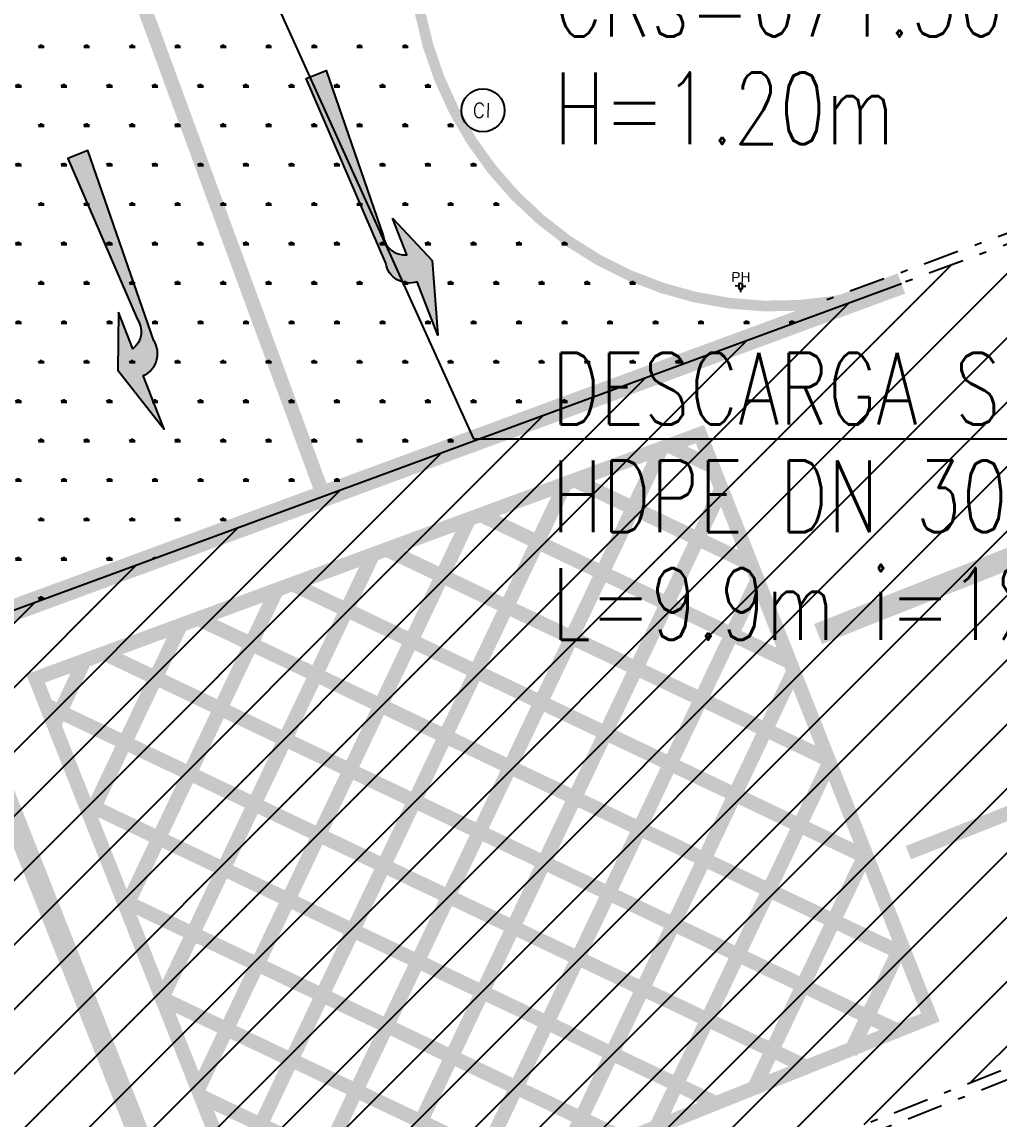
# Model space of a CAD drawing. Extents: x 352140 to 354978, y 6304672 to 6307963.
# Drawn here: x 352318.73 to 352332.36, y 6305322.58 to 6305337.89 of the extents above; entities that cross this region are included whole.
import ezdxf
from ezdxf import colors
from ezdxf.entities.mleader import LeaderData, LeaderLine
from ezdxf.math import Vec2, Vec3

# ---------------------------------------------------------------- set-up
doc = ezdxf.new("R2010")
doc.units = 0
for name, pattern in [('CONTINUOS', [0]), ('DASHED', [19.049999999999997, 12.7, -6.35]), ('HIDDEN', [9.524999999999999, 6.35, -3.175]), ('JPG_DASHDOT', [1, 0.5, -0.25, 0, -0.25])]:
    doc.linetypes.add(name, pattern=pattern)
doc.layers.get('0').update_dxf_attribs({"linetype": 'CONTINUOUS'})
for name, color, linetype in [('00_Demarcacion Existente', 252, 'CONTINUOUS'), ('03_Pav ext_HCV', 34, 'CONTINUOUS'), ('03_Pav proy_Solera Tipo A', 1, 'CONTINUOUS'), ('05_All ext_Txt', 4, 'CONTINUOUS'), ('2-ACHURADO PAVIMENTO HORMIGON 3', 8, 'CONTINUOUS'), ('GYS_DEMARCACION', 2, 'CONTINUOUS'), ('LE_proyección abajo', 4, 'HIDDEN'), ('TOP-URB-SOLERAS -PAV', 2, 'JPG_DASHDOT'), ('Z-CI', 253, 'CONTINUOUS'), ('Z-PH', 253, 'CONTINUOUS')]:
    doc.layers.add(name, color=color, linetype=linetype)
doc.styles.add('A', font='arial.ttf', dxfattribs={"height": 2})
doc.styles.add('ROMANS', font='romans.shx', dxfattribs={"width": 0.75})

# ---------------------------------------------------------------- blocks, each defined once
blk = doc.blocks.new('CI')
at = {"layer": 'Z-CI'}
blk.add_circle((0, 0), 1.2, dxfattribs=at)
at = {"layer": 'Z-CI', "style": 'ROMANS'}
blk.add_text('CI', height=0.8, rotation=359.9999999999771, dxfattribs=at).set_placement((-0.5790548566146754, -0.401890331827417))
blk = doc.blocks.new('PH')
at = {"layer": 'Z-PH'}
for p, q in [((-0.09842519683297724, 0.1476377956569195), (-0.2952755905280355, 0.1476377956569195)), ((-0.09842519683297724, 0.2952755903825164), (-0.09842519683297724, 0)), ((0.0984251968911849, 0.2952755903825164), (-0.09842519683297724, 0.2952755903825164)), ((-0.09842519683297724, 0), (-0.009842519685037132, 0)), ((0.009842519685037132, 0), (0.0984251968911849, 0)), ((0.0984251968911849, 0), (0.0984251968911849, 0.2952755903825164)), ((0.0984251968911849, 0.1476377956569195), (0.2952755905862432, 0.1476377956569195)), ((0, -0.009842519685037132), (0, -0.1968503938987851))]:
    blk.add_line(p, q, dxfattribs=at)
blk.add_circle((0, 0), 0.009842519685039264, dxfattribs=at)
at = {"layer": 'Z-PH', "style": 'A'}
blk.add_text('PH', height=0.55, dxfattribs=at).set_placement((-0.5268035441258689, 0.3771363715350162))
blk = doc.blocks.new('_Dot')
at = {"color": 0, "linetype": 'ByBlock', "lineweight": -2}
blk.add_line((-0.5, 0), (-1, 0), dxfattribs=at)
at = {"color": 0, "linetype": 'ByBlock', "const_width": 0.5}
blk.add_lwpolyline([(-0.25, 0, 1), (0.25, 0, 1)], format="xyb", close=True, dxfattribs=at)
blk = doc.blocks.new('_DotBlank')
at = {"color": 0, "linetype": 'ByBlock', "lineweight": -2}
blk.add_line((-0.5, 0), (-1, 0), dxfattribs=at)
blk.add_circle((0, 0), 0.5, dxfattribs=at)
blk = doc.blocks.new('FDER')
at = {"layer": 'GYS_DEMARCACION', "linetype": 'Continuous'}
h = blk.add_hatch(color=0, dxfattribs=at)
edge = h.paths.add_edge_path()
edge.add_line((0.2672820025132836, 2.254032811661862), (0.5678197107348808, 3.005377082215816))
edge.add_line((0.5678197107348808, 3.005377082215816), (0.2672820025132836, 4.007169442954421))
edge.add_line((0.2672820025132836, 4.007169442954421), (0.2672820025132836, 3.205735554363539))
edge.add_arc((0.2792185019723448, 2.87327456635968), 0.3326751998028075, 92.05623344038962, 191.8396242932319)
edge.add_line((-0.04637927596012048, 2.805018610068092), (-0.1502688541107915, 0))
edge.add_line((-0.1502688541107915, 0), (0.1502688541107915, 0))
edge.add_line((0.1502688541107915, 0), (0.06010754164432086, 2.43435543659481))
edge.add_arc((0.3555253316403437, 2.512467327393087), 0.3055701852769936, 106.78508150014409, 194.810721821135, ccw=False)
edge.add_line((0.2672820025132836, 2.805018610068091), (0.2672820025132836, 2.254032811661862))
at = {"layer": 'GYS_DEMARCACION', "color": 0, "linetype": 'Continuous'}
blk.add_lwpolyline([(0.2672820025132836, 2.254032811661862), (0.5678197107348808, 3.005377082215816), (0.2672820025132836, 4.007169442954421), (0.2672820025132836, 3.205735554363539, 0.4651575160221227), (-0.04637927596012048, 2.805018610068092), (-0.1502688541107915, 0), (0.1502688541107915, 0), (0.06010754164432086, 2.43435543659481, -0.4041563712122273), (0.2672820025132836, 2.805018610068091)], format="xyb", close=True, dxfattribs=at)
blk = doc.blocks.new('*U1380')
at = {"color": 0, "linetype": 'Continuous'}
blk.add_blockref('FDER', (0, 0), dxfattribs=at)
blk = doc.blocks.new('FIZQ')
at = {"layer": 'GYS_DEMARCACION', "linetype": 'Continuous'}
h = blk.add_hatch(color=0, dxfattribs=at)
edge = h.paths.add_edge_path()
edge.add_line((-0.2672820025132836, 2.254032811661862), (-0.5678197107348808, 3.005377082215816))
edge.add_line((-0.5678197107348808, 3.005377082215816), (-0.2672820025132836, 4.007169442954421))
edge.add_line((-0.2672820025132836, 4.007169442954421), (-0.2672820025132836, 3.205735554363539))
edge.add_arc((-0.2792185019723448, 2.87327456635968), 0.3326751998028075, -11.839624293231907, 87.94376655961042, ccw=False)
edge.add_line((0.04637927596012048, 2.805018610068092), (0.1502688541107915, 0))
edge.add_line((0.1502688541107915, 0), (-0.1502688541107915, 0))
edge.add_line((-0.1502688541107915, 0), (-0.06010754164432086, 2.43435543659481))
edge.add_arc((-0.3555253316403437, 2.512467327393087), 0.3055701852769936, 345.189278178865, 433.2149184998559)
edge.add_line((-0.2672820025132836, 2.805018610068091), (-0.2672820025132836, 2.254032811661862))
at = {"layer": 'GYS_DEMARCACION', "color": 0, "linetype": 'Continuous'}
blk.add_lwpolyline([(-0.2672820025132836, 2.254032811661862), (-0.5678197107348808, 3.005377082215816), (-0.2672820025132836, 4.007169442954421), (-0.2672820025132836, 3.205735554363539, -0.4651575160221227), (0.04637927596012048, 2.805018610068092), (0.1502688541107915, 0), (-0.1502688541107915, 0), (-0.06010754164432086, 2.43435543659481, 0.4041563712122273), (-0.2672820025132836, 2.805018610068091)], format="xyb", close=True, dxfattribs=at)
blk = doc.blocks.new('*U1361')
at = {"color": 0, "linetype": 'Continuous'}
blk.add_blockref('FIZQ', (0, -6.217248937900877e-15), dxfattribs=at)
blk = doc.blocks.new('A$C66036E5C')
at = {"layer": 'LE_proyección abajo', "color": 210, "linetype": 'DASHED', "ltscale": 20}
blk.add_arc((88.3102075407296, 32.20463041127005), 31.90839099002005, 130.2319101728353, 77.10732911269962, dxfattribs=at)

msp = doc.modelspace()

# ---------------------------------------------------------------- hatches: boundary and pattern name
at = {"layer": '03_Pav ext_HCV'}
h = msp.add_hatch(dxfattribs=at)
h.set_pattern_fill('SWAMP', color=210, scale=0.025, angle=-5.87842838446813e-10, style=0)
h.set_pattern_definition([(359.9999999994121, (0, 0), (0.3175000000056422, 0.5499261309017425), [0.079375, -0.555625]), (90, (0.0396875, -4.071855352894005e-13), (-0.3174999999943578, 0.5499261309082575), [0.0396875, -1.06016476181]), (90, (0.049609375, -5.089819191117507e-13), (-0.3174999999943578, 0.5499261309082575), [0.03175, -1.06810226181]), (90, (0.029765625, -3.053891514670504e-13), (-0.3174999999943578, 0.5499261309082575), [0.03175, -1.06810226181]), (59.99999999941215, (0.05953125000000001, -6.107783029341008e-13), (-0.3174999995629745, 0.5499261311573168), [0.0254, -0.6096]), (119.9999999994121, (0.01984375, -2.035927676447003e-13), (-0.6349999995686166, 2.555744082988348e-10), [0.0254, -0.6095999999999999])])
h.paths.add_polyline_path([(352330.9692229999, 6305334.226451921, -0.989185624821191), (352327.4085527625, 6305343.677931237), (352315.2234775647, 6305339.347398196, -0.4008870678066569), (352316.4636254853, 6305338.738596773), (352317.5823427779, 6305335.691889784, -0.4123515266283073), (352314.05394554, 6305328.004732771)])
at = {"layer": '2-ACHURADO PAVIMENTO HORMIGON 3'}
h = msp.add_hatch(dxfattribs=at)
h.set_pattern_fill('ANSI31', color=256, scale=0.2)
h.set_pattern_definition([(45, (0, 0), (-0.4490128060534577, 0.4490128060534577), [])])
edge = h.paths.add_edge_path()
edge.add_line((352341.0348473429, 6305348.179309698), (352347.0716448119, 6305350.196699426))
edge.add_line((352347.0716448119, 6305350.196699426), (352352.0018807434, 6305351.935626297))
edge.add_line((352352.0018807434, 6305351.935626297), (352360.5126634788, 6305355.191885228))
edge.add_line((352360.5126634788, 6305355.191885228), (352362.0476627334, 6305355.793055064))
edge.add_arc((352331.3532462552, 6305347.075359683), 31.90839099206973, 15.85537745120892, 28.55959861651169)
edge.add_line((352359.3790338213, 6305362.32988842), (352358.5918719186, 6305362.021248654))
edge.add_line((352358.5918719186, 6305362.021248654), (352346.5305885138, 6305357.502212625))
edge.add_line((352346.5305885138, 6305357.502212625), (352337.5139999997, 6305354.407000001))
edge.add_line((352337.5139999997, 6305354.407000001), (352329.5635772923, 6305351.85204692))
edge.add_line((352329.5635772923, 6305351.85204692), (352329.4771615827, 6305351.821504077))
edge.add_line((352329.4771615827, 6305351.821504077), (352329.9523450693, 6305350.430403907))
edge.add_line((352329.9523450693, 6305350.430403907), (352327.1134039041, 6305349.460654931))
edge.add_line((352327.1134039041, 6305349.460654931), (352326.6484762697, 6305350.821731089))
edge.add_line((352326.6484762697, 6305350.821731089), (352312.7508887121, 6305345.9073937))
edge.add_arc((211152.5794278269, 6660793.690470711), 382451.7230987831, 291.65873842918313, 291.65967784238387, ccw=False)
edge.add_line((352306.9229999997, 6305343.593000001), (352300.0479282673, 6305340.901019136))
edge.add_arc((352331.3532462544, 6305347.075359684), 31.90839098846519, 191.157233502384, 191.9125623439328)
edge.add_arc((352331.3532463114, 6305347.0753597), 31.90839104754458, 191.9125623506066, 203.8174404823586)
edge.add_line((352302.1622763111, 6305334.189992431), (352309.3949999997, 6305337.044000001))
edge.add_line((352309.3949999997, 6305337.044000001), (352316.5780000027, 6305339.886000002))
edge.add_arc((352317.5364766959, 6305337.463502437), 2.605220148732561, 97.7143407686001, 111.58654617610819, ccw=False)
edge.add_line((352317.1867670065, 6305340.045144387), (352327.4085527985, 6305343.677931249))
edge.add_line((352327.4085527985, 6305343.677931249), (352335.4409999997, 6305346.276000001))
edge.add_line((352335.4409999997, 6305346.276000001), (352341.0348473429, 6305348.179309698))
edge = h.paths.add_edge_path()
edge.add_arc((352331.3532462571, 6305347.075359683), 31.90839098976456, 336.6743346874491, 358.2614049948605)
edge.add_line((352363.2469482152, 6305346.107273435), (352363.0887325014, 6305346.044823712))
edge.add_line((352363.0887325014, 6305346.044823712), (352337.0099999997, 6305336.469000001))
edge.add_line((352337.0099999997, 6305336.469000001), (352330.9692227557, 6305334.226451832))
edge.add_line((352330.9692227557, 6305334.226451832), (352314.0539451301, 6305328.004732633))
edge.add_line((352314.0539451301, 6305328.004732633), (352311.6669999997, 6305327.111))
edge.add_line((352311.6669999997, 6305327.111), (352307.733176343, 6305325.6222081))
edge.add_arc((352331.3532462571, 6305347.075359684), 31.90839099141789, 222.2475950990737, 246.4800105776808)
edge.add_line((352318.6195969011, 6305317.817889019), (352334.9091964439, 6305324.257568915))
edge.add_line((352334.9091964439, 6305324.257568915), (352360.6537359535, 6305334.441012881))

# ---------------------------------------------------------------- linework, layer by layer
at = {"layer": '00_Demarcacion Existente', "color": 210, "flags": 128}
for points, const_width in [([(352319.395776646, 6305340.907341374), (352322.9207518453, 6305331.307448131)], 0.2), ([(352314.05394554, 6305328.004732771), (352330.9980719358, 6305334.237063037)], 0.3), ([(352329.8348464672, 6305329.347691935), (352341.1981214164, 6305333.836249889)], 0.3), ([(352331.0955110015, 6305326.296985135), (352333.7019345007, 6305327.327092902), (352342.335923526, 6305330.737567441)], 0.2), ([(352317.6093166655, 6305329.312457144), (352321.6767891494, 6305319.020761332)], 0.3)]:
    msp.add_lwpolyline(points, dxfattribs=dict(at, const_width=const_width))
at = {"layer": '00_Demarcacion Existente', "const_width": 0.2, "flags": 128}
msp.add_lwpolyline([(352328.7976042939, 6305333.438961348), (352330.9980717311, 6305334.237062963)], dxfattribs=at)
at = {"layer": '00_Demarcacion Existente', "color": 40, "const_width": 0.2, "flags": 128}
msp.add_lwpolyline([(352318.9158236241, 6305328.727362379), (352328.1862328614, 6305332.136320835), (352331.4023135433, 6305323.998853595), (352322.2346409773, 6305320.329946344)], close=True, dxfattribs=at)
for points in [[(352322.187838127, 6305320.448368951), (352327.6508723706, 6305331.940408187)], [(352328.3652754631, 6305331.683299456), (352327.7487160511, 6305331.976396713)], [(352321.6851902686, 6305321.720190427), (352326.3090048344, 6305331.446847088)], [(352328.9041133267, 6305330.319908454), (352326.4355625234, 6305331.493397101)], [(352323.46636682, 6305320.808690455), (352328.4881247586, 6305331.372460824)], [(352321.1825424102, 6305322.992011904), (352324.9671372978, 6305330.953285987)], [(352329.4429511905, 6305328.956517451), (352325.1224089943, 6305331.010397488)], [(352329.9817890541, 6305327.59312645), (352323.8092554659, 6305330.527397877)], [(352320.6798945518, 6305324.26383338), (352323.6252697613, 6305330.459724887)], [(352330.5206269176, 6305326.229735448), (352322.496101938, 6305330.044398264)], [(352324.8297578222, 6305321.347528319), (352328.990772617, 6305330.100639347)], [(352320.1772466933, 6305325.535654857), (352322.283402225, 6305329.966163788)], [(352331.0594647818, 6305324.866344445), (352321.1829484097, 6305329.561398652)], [(352319.674598835, 6305326.807476333), (352320.9415346885, 6305329.472602688)], [(352319.1719509765, 6305328.07929781), (352319.5996671522, 6305328.979041588)], [(352331.0014327729, 6305323.786690775), (352319.8697948803, 6305329.07839904)], [(352326.1931488239, 6305321.886366182), (352329.4934204758, 6305328.828817871)], [(352329.7296112973, 6305323.284042916), (352319.06313694, 6305328.354623819)], [(352327.5565398262, 6305322.425204046), (352329.9960683343, 6305327.556996395)], [(352328.457789821, 6305322.781395058), (352319.601974803, 6305326.991232818)], [(352328.919930828, 6305322.964041909), (352330.4987161927, 6305326.285174918)], [(352327.1859683434, 6305322.2787472), (352320.1408126674, 6305325.627841814)], [(352330.2833218302, 6305323.502879773), (352331.0013640511, 6305325.013353442)], [(352325.941272318, 6305321.763204566), (352320.6796505309, 6305324.264450813)], [(352324.6423253909, 6305321.273451484), (352321.2184883946, 6305322.901059811)]]:
    msp.add_lwpolyline(points, dxfattribs=at)
at = {"layer": '03_Pav ext_HCV', "color": 210}
msp.add_lwpolyline([(352314.05394554, 6305328.004732771), (352330.9980717311, 6305334.237062963)], dxfattribs=at)
at = {"layer": '03_Pav proy_Solera Tipo A', "color": 210, "linetype": 'CONTINUOS', "ltscale": 0.1, "const_width": 0.15}
msp.add_lwpolyline([(352327.6911261397, 6305343.77835429, 1.022107353024095), (352330.9980717311, 6305334.237062963)], format="xyb", dxfattribs=at)
at = {"layer": 'TOP-URB-SOLERAS -PAV', "flags": 128}
for points in [[(352336.947, 6305336.583), (352329.999, 6305334.024), (352329.8034431658, 6305333.952778949)], [(352337.01, 6305336.469), (352330.9980717311, 6305334.237062963)]]:
    msp.add_lwpolyline(points, dxfattribs=at)
at = {"layer": 'TOP-URB-SOLERAS -PAV'}
for points in [[(352318.6195969008, 6305317.817889019), (352334.9148638985, 6305324.258086178), (352360.6454495779, 6305334.421813139)], [(352318.8147472507, 6305317.733726152), (352334.969997053, 6305324.118585872), (352360.5605179719, 6305334.226986459)]]:
    msp.add_lwpolyline(points, dxfattribs=at)

# ---------------------------------------------------------------- block references
msp.add_blockref('A$C66036E5C', (352243.0430387156, 6305314.870729272))
at = {"layer": '03_Pav ext_HCV', "color": 210, "rotation": 201.2175664570484}
for name, p in [('*U1361', (352322.8313303282, 6305337.153365045)), ('*U1380', (352319.5071300863, 6305336.037486863))]:
    msp.add_blockref(name, p, dxfattribs=at)
at = {"layer": 'Z-CI', "xscale": 0.25, "yscale": 0.25, "zscale": 0.25, "rotation": 359.0901018221344}
msp.add_blockref('CI', (352325.1588065468, 6305336.65296862), dxfattribs=at)
at = {"layer": 'Z-PH', "xscale": 0.25, "yscale": 0.25, "zscale": 0.25, "rotation": 359.090101839884}
msp.add_blockref('PH', (352328.7537439085, 6305334.164567051), dxfattribs=at)

# ---------------------------------------------------------------- leaders
at = {"layer": '05_All ext_Txt'}
ml = msp.add_multileader_mtext('Standard', dxfattribs=at)
ml.set_content('{\\C256;SUMIDERO TRASLADADO QUE SE CONECTA A RED EXISTENTE}', color=2, style='ROMANS')
ml.set_leader_properties(color=7)
ml.set_arrow_properties(name='DOTBLANK')
ml.build(insert=Vec2(0, 0))
ml.multileader.update_dxf_attribs({"text_left_attachment_type": 6, "text_right_attachment_type": 6, "dogleg_length": 0.4164050059420628, "arrow_head_size": 5})
ctx = ml.context
ctx.base_point, ctx.char_height, ctx.arrow_head_size, ctx.landing_gap_size, ctx.plane_origin, ctx.plane_x_axis, ctx.plane_y_axis = Vec3(352336.8429139582, 6305338.637626776, 3.214922545143164e-09), 1, 5, 0.05000000250530529, Vec3(352354.505831348, 6305333.929617138, -8.06143135828928e-08), Vec3(1, -1.387778780781446e-15, -3.517525297178413e-09), Vec3(1.403991249853975e-15, 1, 4.609055430399856e-09)
ctx.left_attachment, ctx.right_attachment = 6, 6
notes = []
notes.append((ctx, [(0, (1, 1, 0), (352335.8025848119, 6305338.637626776, 6.874306634704305e-09), (1, -1.387778780781446e-15, -3.517525297178413e-09), 1.040329146316736, [(1, [(352328.0479976334, 6305351.365003102, 9.281241659406141e-08)], 0, [])])]))
ctx.mtext.insert, ctx.mtext.text_direction, ctx.mtext.rotation, ctx.mtext.width, ctx.mtext.line_spacing_factor, ctx.mtext.line_spacing_style, ctx.mtext.flow_direction, ctx.mtext.extrusion = Vec3(352336.8929139607, 6305339.837626777, 8.569912787951594e-09), Vec3(1, -1.387778780781446e-15, -3.517525297178413e-09), 6.283185307179584, 13.11714285714286, 0.8999999999999998, 2, 5, Vec3(3.517525297178408e-09, -4.609055430399862e-09, 1)
ml = msp.add_multileader_mtext('Standard', dxfattribs=at)
ml.set_content('{\\C256;C.I. n°1\\PCA=672.76^JCRs=671.56\\PH=1.20m}', color=2, style='ROMANS')
ml.set_leader_properties(color=7)
ml.set_arrow_properties(name='DOT')
ml.build(insert=Vec2(0, 0))
ml.multileader.update_dxf_attribs({"text_left_attachment_type": 6, "text_right_attachment_type": 6, "dogleg_length": 0.4164050059420628, "arrow_head_size": 0.5})
ctx = ml.context
ctx.base_point, ctx.char_height, ctx.arrow_head_size, ctx.landing_gap_size, ctx.plane_origin, ctx.plane_x_axis, ctx.plane_y_axis = Vec3(352326.0986722838, 6305340.483409488, -6.891126781154372e-09), 1, 0.5, 0.05000000250530529, Vec3(352346.2798689983, 6305313.892155617, -3.249308719240632e-08), Vec3(1, -2.775557561562891e-16, -5.041539005118686e-09), Vec3(2.631196363540177e-16, 1, -2.863435111305193e-09)
ctx.left_attachment, ctx.right_attachment = 6, 6
notes.append((ctx, [(0, (1, 1, 0), (352325.0583431375, 6305340.483409488, -1.646266811836725e-09), (1, -2.775557561562891e-16, -5.041539005118686e-09), 1.040329146316736, [(0, [(352319.8879175171, 6305351.314396335, -6.593184403733454e-09)], 0, [])])]))
ctx.mtext.insert, ctx.mtext.text_direction, ctx.mtext.width, ctx.mtext.line_spacing_factor, ctx.mtext.line_spacing_style, ctx.mtext.flow_direction, ctx.mtext.extrusion = Vec3(352326.1486722863, 6305341.683409488, -1.057932587760713e-08), Vec3(1, -2.775557561562891e-16, -5.041539005118686e-09), 5.814389487878154, 0.8999999999999998, 2, 5, Vec3(5.041539005118687e-09, 2.863435111305191e-09, 1)
ml = msp.add_multileader_mtext('Standard', dxfattribs=at)
ml.set_content('{\\C256;DESCARGA SUM \\PHDPE DN 300\\PL=9.9m i=1%min}', color=2, style='ROMANS')
ml.set_leader_properties(color=7)
ml.set_arrow_properties(name='DOT')
ml.build(insert=Vec2(0, 0))
ml.multileader.update_dxf_attribs({"text_left_attachment_type": 6, "text_right_attachment_type": 6, "dogleg_length": 1.040329146316736, "arrow_head_size": 0.5})
ctx = ml.context
ctx.base_point, ctx.char_height, ctx.arrow_head_size, ctx.landing_gap_size, ctx.plane_origin, ctx.plane_x_axis, ctx.plane_y_axis = Vec3(352326.066318988, 6305332.068750048, -1.077408330350278e-07), 1, 0.5, 0.05000000250530529, Vec3(352327.9273541653, 6305359.491536605, 1.210607195266395e-08), Vec3(1, -1.387778780781446e-15, -3.517525297178413e-09), Vec3(1.403991249853975e-15, 1, 4.609055430399856e-09)
ctx.left_attachment, ctx.right_attachment = 6, 6
notes.append((ctx, [(0, (1, 1, 0), (352325.0259898417, 6305332.068750048, -1.040814489454666e-07), (1, -1.387778780781446e-15, -3.517525297178413e-09), 1.040329146316736, [(1, [(352316.8801330077, 6305350.072864993, 7.553772295830685e-09)], 0, [])])]))
ctx.mtext.insert, ctx.mtext.text_direction, ctx.mtext.rotation, ctx.mtext.line_spacing_factor, ctx.mtext.line_spacing_style, ctx.mtext.flow_direction, ctx.mtext.extrusion = Vec3(352326.1163189905, 6305333.268750048, -1.023858427922193e-07), Vec3(1, -1.387778780781446e-15, -3.517525297178413e-09), 6.283185307179584, 0.8999999999999998, 2, 5, Vec3(3.517525297178408e-09, -4.609055430399862e-09, 1)
for ctx, leaders in notes:
    for number, flags, end, landing, length, lines in leaders:
        leader = LeaderData()
        leader.index, (leader.has_last_leader_line, leader.has_dogleg_vector, leader.attachment_direction) = number, flags
        leader.last_leader_point, leader.dogleg_vector, leader.dogleg_length = Vec3(end), Vec3(landing), length
        for number, points, colour, breaks in lines:
            line = LeaderLine()
            line.index, line.vertices, line.color, line.breaks = number, Vec3.list(points), colors.encode_raw_color(colour), breaks
            leader.lines.append(line)
        ctx.leaders.append(leader)

doc.saveas('drawing.dxf')
